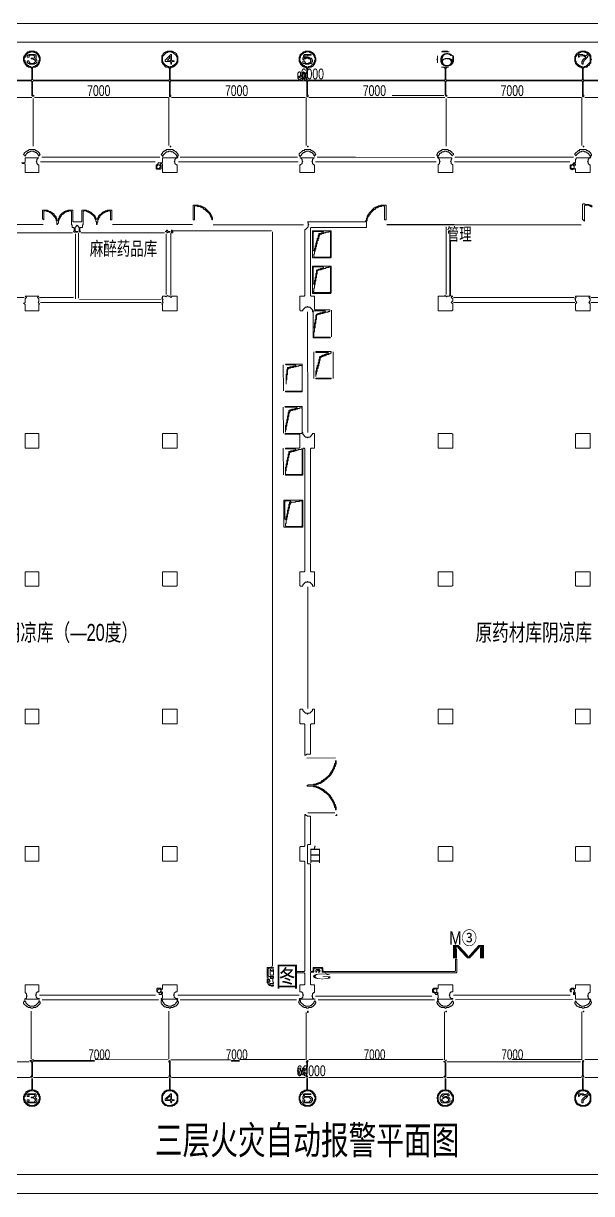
# Model space of a CAD drawing. Extents: x 67 to 3049, y 50 to 1736.
# Drawn here: x 1040 to 1858, y 50 to 1736 of the extents above; entities that cross this region are included whole.
import ezdxf

# ---------------------------------------------------------------- set-up
doc = ezdxf.new("R2010")
doc.units = 0
for name, color, linetype, lineweight in [('OCR_TEXT', 6, 'Continuous', 0), ('TRACE_CURVE', 6, 'Continuous', 0), ('TRACE_STRAIGHT', 5, 'Continuous', 0), ('TRACE_TEXT_SYMBOL', 6, 'Continuous', 0)]:
    doc.layers.add(name, color=color, linetype=linetype, lineweight=lineweight)
doc.styles.add('wqy-unicode', font='wqy-unicode.lff')

msp = doc.modelspace()

# ---------------------------------------------------------------- linework, layer by layer
at = {"layer": 'TRACE_CURVE', "color": 6}
for points in [[(1049, 1696), (1048, 1695), (1046, 1695), (1042, 1691), (1042, 1690), (1041, 1689), (1041, 1688), (1040, 1687), (1040, 1682), (1041, 1681), (1041, 1679), (1042, 1678), (1042, 1677), (1045, 1674), (1046, 1674), (1047, 1673), (1050, 1673), (1052, 1671), (1052, 1655), (1051, 1654), (915, 1654)], [(1244, 1694), (1243, 1694), (1241, 1692), (1241, 1691), (1239, 1689), (1239, 1680), (1240, 1679), (1240, 1678), (1245, 1673), (1248, 1673), (1250, 1671), (1250, 1655), (1249, 1654), (1054, 1654), (1053, 1655), (1053, 1672), (1054, 1673), (1057, 1673), (1058, 1674), (1059, 1674), (1062, 1677), (1062, 1678), (1063, 1679), (1063, 1681), (1064, 1682), (1064, 1687), (1063, 1688), (1063, 1689), (1062, 1690), (1062, 1691), (1058, 1695), (1056, 1695), (1055, 1696), (1049, 1696)], [(1455, 1694), (1454, 1695), (1453, 1695), (1452, 1696), (1446, 1696), (1445, 1695), (1443, 1695), (1438, 1690), (1438, 1688), (1437, 1687), (1437, 1681), (1438, 1680), (1438, 1679), (1439, 1678), (1439, 1677), (1442, 1674), (1443, 1674), (1444, 1673), (1446, 1673), (1448, 1671), (1448, 1666), (1447, 1665), (1447, 1664), (1446, 1663), (1445, 1664), (1445, 1665), (1444, 1665), (1443, 1666), (1442, 1665), (1441, 1665), (1441, 1661), (1440, 1660), (1439, 1661), (1439, 1665), (1438, 1666), (1437, 1666), (1435, 1664), (1435, 1657), (1437, 1655), (1436, 1654), (1252, 1654), (1251, 1655), (1251, 1671), (1253, 1673), (1255, 1673), (1256, 1674), (1257, 1674), (1261, 1678), (1261, 1679), (1262, 1680), (1262, 1688), (1261, 1689), (1261, 1690), (1260, 1691), (1260, 1692), (1258, 1694), (1257, 1694), (1256, 1695), (1255, 1695), (1254, 1696), (1247, 1696), (1246, 1695), (1245, 1695), (1244, 1694)], [(1855, 1676), (1855, 1677), (1857, 1679), (1857, 1683), (1858, 1684), (1857, 1685), (1857, 1689), (1856, 1690), (1856, 1691), (1853, 1694), (1852, 1694), (1851, 1695), (1850, 1695), (1849, 1696), (1843, 1696), (1842, 1695), (1840, 1695), (1838, 1693), (1837, 1693), (1837, 1692), (1835, 1690), (1835, 1689), (1834, 1688), (1834, 1681), (1835, 1680), (1835, 1678), (1839, 1674), (1840, 1674), (1841, 1673), (1843, 1673), (1845, 1671), (1845, 1655), (1844, 1654), (1649, 1654), (1648, 1655), (1648, 1671), (1650, 1673), (1652, 1673), (1642, 1673), (1645, 1673), (1647, 1671), (1647, 1655), (1646, 1654), (1449, 1654), (1448, 1655), (1448, 1667), (1449, 1668), (1449, 1671), (1451, 1673), (1454, 1673), (1455, 1674), (1456, 1674), (1459, 1677), (1459, 1678), (1460, 1679), (1460, 1681), (1461, 1682), (1461, 1686), (1460, 1687), (1460, 1689), (1459, 1690), (1459, 1691), (1456, 1694), (1455, 1694)], [(2043, 1654), (1847, 1654), (1846, 1655), (1846, 1671), (1848, 1673), (1851, 1673), (1853, 1675), (1854, 1675), (1855, 1676)], [(914, 1653), (1051, 1653), (1052, 1652), (1052, 1632), (1053, 1631), (1055, 1631), (1053, 1633), (1053, 1652), (1054, 1653), (1249, 1653), (1250, 1652), (1250, 1631), (1251, 1630), (1252, 1631), (1252, 1632), (1251, 1633), (1251, 1652), (1252, 1653), (1447, 1653), (1448, 1652), (1448, 1631), (1449, 1630), (1450, 1631), (1450, 1632), (1449, 1633), (1449, 1652), (1450, 1653), (1646, 1653), (1647, 1652), (1647, 1633), (1648, 1632), (1648, 1631), (1650, 1631), (1648, 1633), (1648, 1652), (1649, 1653), (1844, 1653), (1845, 1652), (1845, 1631), (1846, 1630), (1847, 1631), (1847, 1632), (1846, 1633)], [(1846, 1633), (1846, 1652), (1847, 1653), (2043, 1653)], [(1555, 1474), (1554, 1473), (1551, 1473), (1550, 1472), (1549, 1472), (1548, 1471), (1547, 1471), (1546, 1470), (1545, 1470), (1537, 1462), (1537, 1461), (1536, 1460), (1536, 1459), (1535, 1458), (1535, 1456), (1534, 1455), (1534, 1453), (1533, 1452), (1533, 1451), (1532, 1450), (1449, 1450), (1450, 1449), (1450, 1447), (1451, 1446), (1450, 1445), (1450, 1443), (1446, 1439), (1445, 1439), (1445, 1344), (1444, 1343), (1438, 1343), (1438, 1323), (1439, 1322), (1442, 1322), (1442, 1323), (1446, 1327), (1448, 1327), (1449, 1328), (1450, 1327), (1452, 1327), (1456, 1323), (1456, 1321), (1457, 1320), (1457, 1283), (1482, 1283), (1481, 1284), (1458, 1284), (1457, 1285), (1458, 1286), (1458, 1291), (1459, 1292), (1459, 1297), (1460, 1298), (1460, 1303), (1461, 1304), (1461, 1309), (1462, 1310), (1462, 1315), (1464, 1317), (1467, 1317), (1468, 1318), (1471, 1318), (1472, 1319), (1474, 1319)], [(1474, 1319), (1475, 1320), (1478, 1320), (1479, 1321), (1481, 1321), (1481, 1323), (1460, 1323), (1459, 1324), (1459, 1343), (1454, 1343), (1453, 1344), (1453, 1441), (1454, 1442), (1534, 1442), (1534, 1451), (1535, 1452), (1535, 1455), (1536, 1456), (1536, 1457), (1537, 1458), (1537, 1459), (1539, 1461), (1539, 1462), (1545, 1468), (1546, 1468), (1548, 1470), (1549, 1470), (1550, 1471), (1551, 1471), (1552, 1472), (1555, 1472), (1556, 1473), (1559, 1473), (1560, 1472), (1560, 1453), (1562, 1453), (1562, 1474), (1555, 1474)], [(1859, 1473), (1858, 1473), (1857, 1474), (1855, 1474), (1854, 1475), (1849, 1475), (1848, 1476), (1846, 1476), (1845, 1475), (1845, 1453), (1846, 1453), (1848, 1451), (1848, 1473), (1849, 1474), (1854, 1474), (1855, 1473), (1856, 1473), (1857, 1472), (1858, 1472), (1859, 1471)], [(1416, 1184), (1417, 1183), (1433, 1183), (1434, 1182), (1433, 1181), (1431, 1181), (1430, 1180), (1427, 1180), (1426, 1179), (1424, 1179), (1423, 1178), (1422, 1178), (1422, 1176), (1421, 1175), (1421, 1171), (1420, 1170), (1420, 1166), (1419, 1165), (1419, 1161), (1418, 1160), (1418, 1157), (1417, 1156), (1417, 1147), (1417, 1150), (1418, 1151), (1418, 1155), (1419, 1156), (1419, 1160), (1420, 1161), (1420, 1164), (1421, 1165), (1421, 1169), (1422, 1170), (1422, 1174), (1423, 1175), (1423, 1176), (1425, 1178), (1427, 1178), (1428, 1179), (1431, 1179), (1432, 1180), (1434, 1180), (1435, 1181), (1437, 1181), (1438, 1182), (1440, 1182), (1441, 1181), (1441, 1146), (1440, 1145), (1417, 1145), (1416, 1144), (1437, 1144), (1438, 1143), (1438, 1125), (1437, 1124), (1417, 1124), (1417, 1123), (1431, 1123), (1432, 1122), (1431, 1121), (1429, 1121), (1428, 1120), (1425, 1120), (1424, 1119)], [(1424, 1119), (1422, 1119), (1422, 1116), (1421, 1115), (1421, 1111), (1420, 1110), (1420, 1107), (1419, 1106), (1419, 1102), (1418, 1101), (1418, 1097), (1417, 1096), (1417, 1085), (1442, 1085), (1442, 1123), (1443, 1124), (1444, 1124), (1445, 1123), (1445, 947), (1444, 946), (1438, 946), (1438, 926), (1439, 925), (1442, 925), (1442, 927), (1446, 931), (1448, 931), (1449, 932), (1450, 931), (1452, 931), (1456, 927), (1456, 925), (1459, 925), (1459, 946), (1454, 946), (1453, 947), (1453, 1123), (1454, 1124), (1459, 1124), (1459, 1145), (1456, 1145), (1456, 1144), (1452, 1140), (1450, 1140), (1449, 1139), (1448, 1140), (1446, 1140), (1442, 1144), (1442, 1146), (1441, 1147), (1441, 1184), (1416, 1184)], [(1445, 596), (1445, 551), (1444, 550), (1439, 550), (1438, 549), (1438, 529), (1444, 529), (1445, 528), (1445, 371), (1444, 370), (1433, 370), (1433, 368), (1444, 368), (1445, 367), (1445, 352), (1444, 351), (1438, 351), (1438, 341), (1440, 341), (1442, 339), (1442, 337), (1443, 336), (1442, 335), (1442, 333), (1440, 331), (1438, 331), (1437, 330), (1438, 329), (1437, 328), (1437, 327), (1436, 326), (1437, 325), (1437, 324), (1442, 319), (1443, 319), (1444, 318), (1447, 318), (1448, 317), (1450, 317), (1451, 318), (1454, 318), (1455, 319), (1456, 319), (1460, 323), (1460, 324), (1461, 325), (1461, 326), (1460, 327), (1460, 328), (1459, 328), (1459, 327), (1458, 326), (1458, 325), (1454, 321), (1453, 321), (1452, 320), (1446, 320), (1445, 321), (1444, 321), (1439, 326), (1439, 328), (1438, 329), (1439, 330), (1460, 330)], [(1460, 330), (1458, 330), (1456, 332), (1456, 334), (1455, 335), (1456, 336), (1456, 338), (1458, 340), (1459, 340), (1459, 351), (1454, 351), (1453, 352), (1453, 368), (1454, 369), (1458, 369), (1458, 374), (1459, 375), (1469, 375), (1470, 374), (1470, 369), (1474, 369), (1475, 368), (1663, 368), (1664, 369), (1664, 388), (1662, 388), (1662, 371), (1661, 370), (1472, 370), (1471, 371), (1471, 375), (1470, 376), (1457, 376), (1457, 371), (1456, 370), (1454, 370), (1453, 371), (1453, 525), (1450, 525), (1449, 526), (1449, 552), (1450, 553), (1453, 553), (1453, 594), (1449, 594), (1448, 595), (1447, 595), (1446, 596), (1445, 596)]]:
    msp.add_lwpolyline(points, dxfattribs=at)
for points in [[(1049, 1694), (1050, 1695), (1054, 1695), (1055, 1694), (1057, 1694), (1061, 1690), (1061, 1689), (1062, 1688), (1062, 1687), (1063, 1686), (1063, 1683), (1062, 1682), (1062, 1680), (1061, 1679), (1061, 1678), (1058, 1675), (1057, 1675), (1056, 1674), (1054, 1674), (1053, 1673), (1051, 1673), (1050, 1674), (1048, 1674), (1047, 1675), (1046, 1675), (1043, 1678), (1043, 1679), (1042, 1680), (1042, 1682), (1041, 1683), (1041, 1686), (1042, 1687), (1042, 1688), (1043, 1689), (1043, 1690), (1047, 1694)], [(1247, 1694), (1248, 1695), (1253, 1695), (1254, 1694), (1255, 1694), (1260, 1689), (1260, 1688), (1261, 1687), (1261, 1681), (1260, 1680), (1260, 1679), (1256, 1675), (1255, 1675), (1254, 1674), (1252, 1674), (1251, 1673), (1250, 1673), (1249, 1674), (1247, 1674), (1246, 1675), (1245, 1675), (1241, 1679), (1241, 1680), (1240, 1681), (1240, 1688), (1246, 1694)], [(1446, 1694), (1447, 1695), (1451, 1695), (1452, 1694), (1453, 1694), (1454, 1693), (1455, 1693), (1458, 1690), (1458, 1689), (1459, 1688), (1459, 1687), (1460, 1686), (1460, 1683), (1459, 1682), (1459, 1680), (1457, 1678), (1457, 1677), (1456, 1676), (1455, 1676), (1453, 1674), (1451, 1674), (1450, 1673), (1448, 1673), (1447, 1674), (1445, 1674), (1444, 1675), (1443, 1675), (1440, 1678), (1440, 1679), (1439, 1680), (1439, 1681), (1438, 1682), (1438, 1686), (1439, 1687), (1439, 1689), (1444, 1694)], [(1838, 1691), (1839, 1690), (1839, 1687), (1840, 1687), (1840, 1688), (1841, 1689), (1847, 1689), (1848, 1688), (1849, 1688), (1850, 1687), (1849, 1686), (1848, 1686), (1845, 1683), (1845, 1682), (1844, 1681), (1844, 1678), (1845, 1677), (1846, 1677), (1846, 1680), (1847, 1681), (1847, 1682), (1852, 1687), (1852, 1688), (1853, 1689), (1853, 1690), (1854, 1691), (1855, 1690), (1855, 1689), (1856, 1688), (1856, 1680), (1850, 1674), (1848, 1674), (1847, 1673), (1845, 1673), (1844, 1674), (1842, 1674), (1841, 1675), (1840, 1675), (1836, 1679), (1836, 1681), (1835, 1682), (1835, 1687), (1836, 1688), (1836, 1689)], [(1842, 1694), (1843, 1695), (1848, 1695), (1849, 1694), (1850, 1694), (1851, 1693), (1852, 1693), (1853, 1692), (1850, 1689), (1849, 1689), (1848, 1690), (1846, 1690), (1845, 1691), (1840, 1691), (1839, 1692), (1841, 1694)], [(1436, 1659), (1437, 1660), (1438, 1660), (1439, 1659), (1438, 1658), (1437, 1658)], [(1440, 1657), (1442, 1655), (1441, 1654), (1439, 1654), (1438, 1655)], [(1442, 1663), (1443, 1664), (1444, 1663), (1444, 1662), (1445, 1661), (1445, 1660), (1444, 1659), (1444, 1658), (1443, 1657), (1442, 1658)], [(1445, 1657), (1446, 1658), (1447, 1657), (1447, 1656), (1448, 1655), (1447, 1654), (1445, 1654), (1444, 1655), (1445, 1656)], [(1654, 1438), (1654, 1344), (1653, 1343), (1650, 1343), (1649, 1342), (1647, 1344), (1646, 1343), (1637, 1343), (1637, 1322), (1657, 1322), (1658, 1323), (1658, 1332), (1656, 1334), (1658, 1336), (1658, 1339), (1656, 1341), (1658, 1343), (1656, 1343), (1655, 1344), (1655, 1423), (1654, 1424)], [(1457, 1321), (1458, 1322), (1474, 1322), (1475, 1321), (1474, 1320), (1471, 1320), (1470, 1319), (1467, 1319), (1466, 1318), (1464, 1318), (1463, 1317), (1462, 1317), (1462, 1316), (1461, 1315), (1461, 1310), (1460, 1309), (1460, 1305), (1459, 1304), (1459, 1299), (1458, 1298), (1457, 1299)], [(1439, 1122), (1440, 1123), (1441, 1122), (1441, 1087), (1440, 1086), (1418, 1086), (1417, 1087), (1417, 1091), (1418, 1092), (1418, 1096), (1419, 1097), (1419, 1100), (1420, 1101), (1420, 1105), (1421, 1106), (1421, 1110), (1422, 1111), (1422, 1114), (1423, 1115), (1423, 1117), (1424, 1118), (1425, 1118), (1426, 1119), (1429, 1119), (1430, 1120), (1432, 1120), (1433, 1121), (1435, 1121), (1436, 1122)]]:
    msp.add_lwpolyline(points, close=True, dxfattribs=at)
at = {"layer": 'TRACE_STRAIGHT', "color": 5}
for p, q in [((68.1, 1735.9), (3046.9, 1735.9)), ((138.1, 1708.7), (3020.6, 1708.7)), ((855.6, 1629.3), (1051.9, 1629.3)), ((1053.6, 1627.9), (1053.6, 1559.1)), ((1055.6, 1629.3), (1248.1, 1629.3)), ((1249, 1629), (1249, 1560)), ((1253.1, 1629.3), (1445.6, 1629.3)), ((1447, 1629), (1447, 1560)), ((1450.6, 1629.3), (1646.9, 1629.3)), ((1571, 1632), (1645, 1632)), ((1648.6, 1627.9), (1648.6, 1559.1)), ((1650.6, 1629.3), (1843.1, 1629.3)), ((1844, 1629), (1844, 1560)), ((1848.1, 1629.3), (2041.9, 1629.3)), ((1064.4, 1536.6), (1229.4, 1536.6)), ((1066, 1543), (1236, 1543)), ((1263.1, 1536.6), (1435.6, 1536.6)), ((1265.6, 1543.1), (1434.4, 1543.1)), ((1460.6, 1536.6), (1634.4, 1536.6)), ((1463, 1543), (1518, 1543)), ((1464.4, 1543.1), (1631.9, 1542.9)), ((1660.6, 1536.6), (1826.9, 1536.6)), ((1661, 1543), (1832, 1543)), ((860, 1446), (1068, 1446)), ((860.6, 1434.3), (1110.6, 1434.3)), ((1119, 1434), (1119, 1340)), ((1123.1, 1434.3), (1243.1, 1434.3)), ((1168, 1446), (1283, 1446)), ((1252, 1434), (1252, 1344)), ((1255, 1437), (1397, 1437)), ((1313.1, 1445.6), (1443.1, 1445.6)), ((1398.6, 377.9), (1398.6, 1435.4)), ((1563, 1446), (1660, 1446)), ((1563.1, 1445.5), (1843.1, 1445.5)), ((1648.6, 1442.9), (1648.6, 1345.4)), ((1114.7, 1432.9), (1114.7, 1339.1)), ((1245.1, 1432.9), (1245.1, 1345.4)), ((865, 1341), (1041, 1341)), ((1063, 1341), (1112, 1341)), ((1064.4, 1334), (1238.1, 1334)), ((1120.6, 1338.3), (1238.1, 1338.4)), ((1659, 1341), (1712, 1341)), ((1659, 1334), (1834, 1334)), ((1659.4, 1340.9), (1833.1, 1340.9)), ((1857, 1341), (1906, 1341)), ((1857, 1334), (1905, 1334)), ((1449, 1320.4), (1449.4, 1146.6)), ((1483.6, 1322.9), (1483.6, 1284.1)), ((1457.8, 1262.9), (1458.2, 1224.1)), ((1485.8, 1262.9), (1485.9, 1224.1)), ((1414, 1244.1), (1414.3, 1206.6)), ((1414, 1182.9), (1414.2, 1145.4)), ((1413.9, 1124.1), (1414.3, 1085.4)), ((1449.4, 924.1), (1449.4, 749.1)), ((1448.1, 677.6), (1489.4, 677.7)), ((1449.4, 598.7), (1488.1, 598.7)), ((1063, 336), (1230, 336)), ((1066.9, 329.4), (1234.4, 329.3)), ((1262, 336), (1437, 336)), ((1265.6, 329.3), (1433.1, 329.3)), ((1460.6, 334.7), (1628.1, 334.7)), ((1464.4, 329.3), (1631.9, 329.3)), ((1659, 336), (1827, 336)), ((1661.9, 329.3), (1830.6, 329.5)), ((1051, 313), (1051, 244)), ((1249, 312.9), (1249.1, 244.1)), ((1447, 311), (1447, 243)), ((1646, 312), (1646, 243)), ((1844, 312), (1844, 243)), ((855.6, 240.1), (1048.1, 240.1)), ((1143.1, 243), (1248.1, 243.2)), ((1252, 243), (1338, 243)), ((1351.9, 243.1), (1445.6, 243.2)), ((1450.6, 243.1), (1644.4, 243.1)), ((1649.4, 240.1), (1841.9, 240.1)), ((1743.1, 243.1), (1843.1, 243.2)), ((1848.1, 243.1), (2041.9, 243.1)), ((855.6, 217.4), (1049.4, 217.4)), ((1054.4, 217.4), (1248.1, 217.4)), ((1253.1, 217.4), (1445.6, 217.4)), ((1450.6, 217.4), (1644.4, 217.4)), ((1649.4, 217.4), (1843.1, 217.4)), ((1848.1, 217.4), (2041.9, 217.4)), ((93.1, 77.7), (3020.6, 77.7)), ((68.1, 50.1), (3046.9, 50.1))]:
    msp.add_line(p, q, dxfattribs=at)
at = {"layer": 'TRACE_TEXT_SYMBOL', "color": 6}
for points in [[(1048, 1691), (1047, 1690), (1046, 1690), (1045, 1689), (1045, 1687), (1048, 1687), (1048, 1689), (1049, 1690), (1054, 1690), (1056, 1688), (1056, 1687), (1055, 1686), (1051, 1686), (1051, 1685), (1053, 1685), (1054, 1684), (1055, 1684), (1057, 1682), (1057, 1681), (1054, 1678), (1050, 1678), (1048, 1680), (1048, 1681), (1047, 1682), (1046, 1682), (1045, 1681), (1045, 1680), (1046, 1679), (1046, 1678), (1048, 1678), (1049, 1677), (1055, 1677), (1056, 1678), (1058, 1678), (1058, 1679), (1059, 1680), (1059, 1683), (1057, 1685), (1058, 1686), (1058, 1690), (1057, 1690), (1056, 1691)], [(1252, 1691), (1244, 1683), (1244, 1681), (1251, 1681), (1252, 1680), (1252, 1677), (1253, 1677), (1253, 1680), (1254, 1681), (1257, 1681), (1257, 1682), (1254, 1682), (1253, 1683), (1253, 1691)], [(1250, 1687), (1251, 1688), (1252, 1687), (1252, 1683), (1251, 1682), (1248, 1682), (1247, 1683), (1250, 1686)], [(1444, 1691), (1444, 1690), (1443, 1689), (1443, 1687), (1442, 1686), (1442, 1684), (1443, 1684), (1444, 1685), (1446, 1685), (1447, 1686), (1450, 1686), (1451, 1685), (1452, 1685), (1453, 1684), (1453, 1683), (1454, 1682), (1453, 1681), (1453, 1680), (1452, 1679), (1451, 1679), (1450, 1678), (1447, 1678), (1445, 1680), (1445, 1681), (1444, 1682), (1443, 1682), (1442, 1681), (1442, 1679), (1443, 1678), (1445, 1678), (1446, 1677), (1451, 1677), (1452, 1678), (1454, 1678), (1455, 1679), (1455, 1680), (1456, 1681), (1456, 1683), (1455, 1684), (1455, 1685), (1454, 1686), (1452, 1686), (1451, 1687), (1446, 1687), (1445, 1686), (1444, 1687), (1444, 1688), (1445, 1689), (1449, 1689), (1450, 1690), (1454, 1690), (1454, 1691)], [(1636, 1689), (1636, 1685), (1635, 1684), (1636, 1683), (1636, 1679)], [(1644, 1696), (1643, 1695), (1642, 1695), (1653, 1695), (1651, 1695), (1650, 1696)], [(1658, 1690), (1658, 1678), (1658, 1680), (1659, 1681), (1659, 1688), (1658, 1689)], [(1048, 1554), (1047, 1553), (1046, 1553), (1045, 1552), (1044, 1552), (1041, 1549), (1041, 1548), (1040, 1547), (1042, 1545), (1042, 1544), (1042, 1545), (1043, 1546), (1043, 1547), (1046, 1550), (1047, 1550), (1048, 1551), (1049, 1551), (1050, 1552), (1054, 1552), (1055, 1551), (1056, 1551), (1057, 1550), (1058, 1550), (1061, 1547), (1061, 1546), (1062, 1545), (1062, 1544), (1062, 1545), (1064, 1547), (1063, 1548), (1063, 1549), (1060, 1552), (1059, 1552), (1058, 1553), (1057, 1553), (1056, 1554)], [(1246, 1554), (1245, 1553), (1244, 1553), (1243, 1552), (1242, 1552), (1240, 1550), (1240, 1549), (1238, 1547), (1240, 1545), (1240, 1544), (1241, 1545), (1241, 1546), (1246, 1551), (1248, 1551), (1249, 1552), (1252, 1552), (1253, 1551), (1255, 1551), (1260, 1546), (1260, 1545), (1261, 1544), (1261, 1543), (1260, 1542), (1240, 1542), (1240, 1536), (1239, 1535), (1234, 1535), (1234, 1534), (1232, 1532), (1231, 1532), (1231, 1527), (1232, 1526), (1237, 1526), (1238, 1527), (1238, 1531), (1237, 1532), (1237, 1533), (1238, 1534), (1239, 1534), (1240, 1533), (1240, 1521), (1261, 1521), (1261, 1532), (1260, 1532), (1258, 1534), (1258, 1536), (1257, 1537), (1258, 1538), (1258, 1540), (1260, 1542), (1262, 1542), (1261, 1543), (1262, 1544), (1262, 1545), (1263, 1546), (1262, 1547), (1262, 1548), (1260, 1550), (1260, 1551), (1259, 1551), (1257, 1553), (1256, 1553), (1255, 1554)], [(1251, 1559), (1252, 1559), (1252, 1558), (1251, 1558)], [(1445, 1554), (1444, 1553), (1442, 1553), (1437, 1548), (1437, 1546), (1438, 1545), (1438, 1544), (1439, 1544), (1439, 1545), (1440, 1546), (1440, 1547), (1443, 1550), (1444, 1550), (1445, 1551), (1446, 1551), (1447, 1552), (1451, 1552), (1452, 1551), (1453, 1551), (1454, 1550), (1455, 1550), (1458, 1547), (1458, 1546), (1459, 1545), (1459, 1544), (1459, 1545), (1461, 1547), (1460, 1548), (1460, 1549), (1457, 1552), (1456, 1552), (1455, 1553), (1454, 1553), (1453, 1554)], [(1449, 1559), (1450, 1559), (1450, 1558), (1449, 1558)], [(1643, 1554), (1642, 1553), (1641, 1553), (1640, 1552), (1639, 1552), (1636, 1549), (1636, 1548), (1635, 1547), (1635, 1546), (1636, 1545), (1636, 1544), (1637, 1543), (1636, 1542), (1637, 1542), (1639, 1540), (1639, 1538), (1640, 1537), (1639, 1536), (1639, 1534), (1637, 1532), (1637, 1521), (1658, 1521), (1658, 1532), (1656, 1534), (1656, 1536), (1655, 1537), (1656, 1538), (1656, 1540), (1657, 1541), (1657, 1542), (1638, 1542), (1637, 1543), (1637, 1545), (1639, 1547), (1639, 1548), (1640, 1549), (1641, 1549), (1643, 1551), (1645, 1551), (1646, 1552), (1649, 1552), (1650, 1551), (1652, 1551), (1657, 1546), (1657, 1545), (1659, 1547), (1659, 1548), (1657, 1550), (1657, 1551), (1656, 1551), (1654, 1553), (1652, 1553), (1651, 1554)], [(1841, 1554), (1840, 1553), (1839, 1553), (1834, 1548), (1834, 1547), (1836, 1545), (1836, 1546), (1841, 1551), (1843, 1551), (1844, 1552), (1847, 1552), (1848, 1551), (1850, 1551), (1852, 1549), (1853, 1549), (1854, 1548), (1854, 1547), (1856, 1545), (1856, 1543), (1855, 1542), (1836, 1542), (1836, 1541), (1835, 1540), (1835, 1536), (1834, 1535), (1832, 1535), (1832, 1534), (1830, 1532), (1828, 1532), (1827, 1531), (1827, 1527), (1828, 1526), (1829, 1526), (1830, 1525), (1831, 1526), (1833, 1526), (1834, 1527), (1835, 1526), (1835, 1521), (1856, 1521), (1856, 1532), (1855, 1532), (1853, 1534), (1853, 1536), (1852, 1537), (1853, 1538), (1853, 1540), (1855, 1542), (1857, 1542), (1856, 1543), (1857, 1544), (1857, 1545), (1858, 1546), (1858, 1547), (1857, 1548), (1857, 1549), (1854, 1552), (1853, 1552), (1852, 1553), (1851, 1553), (1850, 1554)], [(1846, 1559), (1847, 1559), (1847, 1558), (1846, 1558)], [(1438, 1542), (1439, 1542), (1441, 1540), (1441, 1538), (1442, 1537), (1441, 1536), (1441, 1534), (1439, 1532), (1438, 1532), (1438, 1521), (1459, 1521), (1459, 1532), (1458, 1532), (1456, 1534), (1456, 1536), (1455, 1537), (1456, 1538), (1456, 1540), (1458, 1542), (1459, 1542)], [(1234, 1532), (1235, 1532), (1237, 1530), (1237, 1529), (1235, 1527), (1233, 1527), (1232, 1528), (1232, 1530)], [(1830, 1532), (1831, 1532), (1833, 1530), (1833, 1528), (1832, 1527), (1829, 1527), (1828, 1528), (1828, 1530)], [(1832, 1533), (1833, 1534), (1834, 1534), (1835, 1533), (1835, 1532), (1834, 1531)], [(1284, 1474), (1284, 1453), (1286, 1453), (1286, 1472), (1287, 1473), (1290, 1473), (1291, 1472), (1294, 1472), (1295, 1471), (1296, 1471), (1297, 1470), (1298, 1470), (1300, 1468), (1301, 1468), (1308, 1461), (1308, 1460), (1309, 1459), (1309, 1458), (1310, 1457), (1310, 1456), (1311, 1455), (1311, 1453), (1312, 1453), (1312, 1456), (1311, 1457), (1311, 1458), (1310, 1459), (1310, 1460), (1309, 1461), (1309, 1462), (1301, 1470), (1300, 1470), (1299, 1471), (1298, 1471), (1297, 1472), (1296, 1472), (1295, 1473), (1292, 1473), (1291, 1474)], [(1246, 1438), (1246, 1437), (1245, 1436), (1244, 1436), (1245, 1436), (1247, 1434), (1248, 1435), (1250, 1435), (1251, 1436), (1248, 1436), (1247, 1437), (1247, 1438)], [(1253, 1438), (1254, 1438), (1254, 1437), (1253, 1437)], [(1253, 1436), (1255, 1436), (1255, 1434), (1253, 1434)], [(1456, 1437), (1456, 1398), (1482, 1398), (1483, 1399), (1483, 1437)], [(1457, 1435), (1458, 1436), (1471, 1436), (1472, 1435), (1471, 1434), (1469, 1434), (1468, 1433), (1465, 1433), (1465, 1431), (1464, 1430), (1464, 1427), (1463, 1426), (1463, 1423), (1462, 1422), (1462, 1420), (1461, 1419), (1461, 1416), (1460, 1415), (1460, 1412), (1459, 1411), (1459, 1409), (1458, 1408), (1457, 1409)], [(1479, 1435), (1480, 1436), (1481, 1436), (1482, 1435), (1482, 1400), (1481, 1399), (1459, 1399), (1458, 1400), (1458, 1403), (1459, 1404), (1459, 1407), (1460, 1408), (1460, 1410), (1461, 1411), (1461, 1414), (1462, 1415), (1462, 1418), (1463, 1419), (1463, 1422), (1464, 1423), (1464, 1425), (1465, 1426), (1465, 1429), (1466, 1430), (1466, 1431), (1467, 1432), (1469, 1432), (1470, 1433), (1472, 1433), (1473, 1434), (1475, 1434), (1476, 1435)], [(1456, 1386), (1456, 1347), (1482, 1347), (1483, 1348), (1483, 1386)], [(1479, 1384), (1480, 1385), (1481, 1385), (1482, 1384), (1482, 1349), (1481, 1348), (1458, 1348), (1457, 1349), (1458, 1350), (1458, 1354), (1459, 1355), (1459, 1359), (1460, 1360), (1460, 1364), (1461, 1365), (1461, 1369), (1462, 1370), (1462, 1374), (1463, 1375), (1463, 1379), (1465, 1381), (1468, 1381), (1469, 1382), (1471, 1382), (1472, 1383), (1475, 1383), (1476, 1384)], [(1457, 1384), (1458, 1385), (1471, 1385), (1472, 1384), (1471, 1383), (1468, 1383), (1467, 1382), (1465, 1382), (1464, 1381), (1463, 1381), (1462, 1380), (1462, 1376), (1461, 1375), (1461, 1371), (1460, 1370), (1460, 1366), (1459, 1365), (1459, 1361), (1458, 1360), (1457, 1361)], [(1042, 1343), (1044, 1341), (1042, 1339), (1042, 1334), (1041, 1333), (1040, 1333), (1042, 1331), (1042, 1322), (1062, 1322), (1062, 1331), (1063, 1332), (1061, 1334), (1062, 1335), (1062, 1339), (1060, 1341), (1062, 1343)], [(1247, 1344), (1245, 1342), (1244, 1343), (1240, 1343), (1240, 1341), (1239, 1340), (1241, 1338), (1240, 1337), (1240, 1335), (1241, 1334), (1239, 1332), (1240, 1331), (1240, 1322), (1261, 1322), (1261, 1343), (1254, 1343), (1252, 1341), (1250, 1343), (1248, 1343)], [(1835, 1343), (1835, 1342), (1836, 1341), (1834, 1339), (1835, 1338), (1835, 1336), (1837, 1334), (1835, 1332), (1835, 1323), (1836, 1322), (1856, 1322), (1856, 1332), (1854, 1334), (1856, 1336), (1856, 1339), (1854, 1341), (1856, 1343)], [(1461, 1263), (1461, 1262), (1478, 1262), (1479, 1261), (1478, 1260), (1476, 1260), (1475, 1259), (1474, 1259), (1473, 1258), (1471, 1258), (1470, 1257), (1469, 1257), (1468, 1256), (1467, 1256), (1466, 1255), (1466, 1252), (1465, 1251), (1465, 1248), (1464, 1247), (1464, 1244), (1463, 1243), (1463, 1240), (1462, 1239), (1462, 1236), (1461, 1235), (1461, 1227), (1461, 1230), (1462, 1231), (1462, 1234), (1463, 1235), (1463, 1238), (1464, 1239), (1464, 1242), (1465, 1243), (1465, 1246), (1466, 1247), (1466, 1250), (1467, 1251), (1467, 1254), (1468, 1255), (1469, 1255), (1470, 1256), (1471, 1256), (1472, 1257), (1474, 1257), (1475, 1258), (1476, 1258), (1477, 1259), (1479, 1259), (1480, 1260), (1481, 1260), (1482, 1261), (1483, 1261), (1483, 1263)], [(1417, 1245), (1418, 1244), (1431, 1244), (1432, 1243), (1431, 1242), (1428, 1242), (1427, 1241), (1424, 1241), (1423, 1240), (1420, 1240), (1420, 1238), (1419, 1237), (1419, 1231), (1418, 1230), (1418, 1216), (1418, 1222), (1419, 1223), (1419, 1229), (1420, 1230), (1420, 1237), (1422, 1239), (1424, 1239), (1425, 1240), (1428, 1240), (1429, 1241), (1432, 1241), (1433, 1242), (1436, 1242), (1437, 1243), (1440, 1243), (1441, 1242), (1441, 1207), (1440, 1206), (1417, 1206), (1417, 1205), (1441, 1205), (1441, 1245)], [(1461, 1225), (1461, 1224), (1483, 1224), (1483, 1225)], [(1042, 1145), (1042, 1124), (1062, 1124), (1062, 1145)], [(1240, 1145), (1240, 1124), (1261, 1124), (1261, 1145)], [(1637, 1145), (1637, 1124), (1658, 1124), (1658, 1144), (1657, 1145)], [(1836, 1145), (1835, 1144), (1835, 1124), (1856, 1124), (1856, 1145)], [(1415, 1049), (1415, 1010), (1442, 1010), (1442, 1049)], [(1416, 1047), (1417, 1048), (1424, 1048), (1425, 1047), (1424, 1046), (1423, 1046), (1423, 1044), (1422, 1043), (1422, 1039), (1421, 1038), (1421, 1035), (1420, 1034), (1420, 1030), (1419, 1029), (1419, 1026), (1418, 1025), (1418, 1022), (1417, 1021), (1416, 1022)], [(1437, 1047), (1438, 1048), (1440, 1048), (1441, 1047), (1441, 1012), (1440, 1011), (1418, 1011), (1417, 1012), (1417, 1015), (1418, 1016), (1418, 1020), (1419, 1021), (1419, 1024), (1420, 1025), (1420, 1029), (1421, 1030), (1421, 1033), (1422, 1034), (1422, 1037), (1423, 1038), (1423, 1042), (1424, 1043), (1424, 1044), (1426, 1046), (1431, 1046), (1432, 1047)], [(1042, 946), (1042, 925), (1062, 925), (1062, 946)], [(1240, 946), (1240, 926), (1241, 925), (1260, 925), (1261, 926), (1261, 946)], [(1637, 946), (1637, 925), (1657, 925), (1658, 926), (1658, 946)], [(1835, 946), (1835, 926), (1836, 925), (1856, 925), (1856, 946)], [(1042, 748), (1042, 727), (1062, 727), (1062, 748)], [(1240, 748), (1240, 727), (1261, 727), (1261, 748)], [(1439, 748), (1438, 747), (1438, 728), (1439, 727), (1444, 727), (1445, 726), (1445, 681), (1446, 682), (1447, 682), (1448, 683), (1453, 683), (1453, 726), (1454, 727), (1459, 727), (1459, 748), (1456, 748), (1456, 746), (1452, 742), (1450, 742), (1449, 741), (1448, 742), (1446, 742), (1442, 746), (1442, 748)], [(1637, 748), (1637, 727), (1658, 727), (1658, 748)], [(1835, 748), (1835, 727), (1856, 727), (1856, 748)], [(1491, 596), (1490, 595), (1489, 595), (1491, 595)], [(1042, 550), (1042, 529), (1062, 529), (1062, 550)], [(1241, 550), (1240, 549), (1240, 529), (1261, 529), (1261, 549), (1260, 550)], [(1638, 550), (1637, 549), (1637, 529), (1658, 529), (1658, 549), (1657, 550)], [(1836, 550), (1835, 549), (1835, 529), (1856, 529), (1856, 550)], [(1397, 377), (1396, 376), (1391, 376), (1391, 362), (1392, 361), (1392, 360), (1391, 359), (1391, 354), (1392, 353), (1392, 352), (1394, 350), (1396, 350), (1397, 349), (1399, 349), (1400, 350), (1400, 351), (1399, 351), (1398, 350), (1397, 350), (1396, 351), (1395, 351), (1394, 352), (1395, 353), (1400, 353), (1400, 354), (1399, 355), (1399, 360), (1400, 361), (1400, 363), (1393, 363), (1392, 364), (1392, 374), (1393, 375), (1400, 375), (1400, 376), (1399, 375)], [(1395, 373), (1395, 365), (1400, 365), (1400, 373), (1399, 373), (1399, 371), (1398, 370), (1396, 372), (1396, 373)], [(1462, 373), (1461, 372), (1461, 369), (1462, 369), (1462, 370), (1464, 372), (1466, 370), (1465, 369), (1464, 369), (1466, 369), (1466, 370), (1467, 371), (1466, 372), (1466, 373)], [(1392, 358), (1393, 359), (1394, 358), (1394, 357), (1395, 356), (1393, 354), (1392, 355)], [(1395, 361), (1396, 362), (1399, 362), (1400, 361), (1399, 360), (1396, 360)], [(1042, 351), (1042, 340), (1044, 338), (1044, 336), (1045, 335), (1044, 334), (1044, 332), (1042, 330), (1041, 330), (1063, 330), (1062, 331), (1060, 331), (1058, 333), (1058, 335), (1057, 336), (1058, 337), (1058, 339), (1060, 341), (1062, 341), (1062, 351)], [(1240, 351), (1240, 345), (1239, 344), (1237, 346), (1233, 346), (1232, 345), (1232, 341), (1233, 341), (1235, 339), (1235, 337), (1239, 337), (1240, 336), (1240, 332), (1239, 331), (1238, 331), (1238, 330), (1239, 329), (1238, 328), (1238, 325), (1239, 324), (1239, 323), (1243, 319), (1245, 319), (1246, 318), (1249, 318), (1250, 317), (1251, 317), (1252, 318), (1255, 318), (1256, 319), (1257, 319), (1258, 320), (1259, 320), (1262, 323), (1262, 324), (1263, 325), (1263, 326), (1262, 327), (1262, 328), (1261, 329), (1262, 330), (1261, 331), (1259, 331), (1257, 333), (1257, 335), (1256, 336), (1257, 337), (1257, 339), (1259, 341), (1261, 341), (1261, 351)], [(1235, 345), (1236, 345), (1238, 343), (1238, 342), (1236, 340), (1234, 340), (1233, 341), (1233, 343)], [(1238, 340), (1239, 341), (1240, 340), (1240, 339), (1239, 338), (1238, 339)], [(1632, 345), (1634, 345), (1635, 344), (1635, 341), (1634, 340), (1632, 340), (1630, 342), (1630, 343)], [(1635, 339), (1636, 340), (1637, 339), (1636, 338)], [(1833, 339), (1834, 340), (1835, 339), (1834, 338)], [(1041, 328), (1041, 327), (1040, 326), (1040, 324), (1045, 319), (1046, 319), (1047, 318), (1050, 318), (1051, 317), (1053, 317), (1054, 318), (1057, 318), (1058, 319), (1059, 319), (1064, 324), (1064, 326), (1063, 327), (1063, 328), (1062, 328), (1062, 326), (1057, 321), (1056, 321), (1055, 320), (1049, 320), (1048, 321), (1047, 321), (1043, 325), (1043, 326), (1042, 327), (1042, 328)], [(1240, 329), (1241, 330), (1260, 330), (1261, 329), (1261, 327), (1259, 325), (1259, 324), (1257, 322), (1256, 322), (1255, 321), (1254, 321), (1253, 320), (1248, 320), (1247, 321), (1246, 321), (1245, 322), (1244, 322), (1242, 324), (1242, 325), (1240, 327)], [(1449, 313), (1450, 313), (1450, 311), (1449, 311)], [(1648, 313), (1649, 313), (1649, 312), (1648, 312)], [(1846, 313), (1847, 313), (1847, 312), (1846, 312)], [(1053, 243), (1051, 241), (1050, 242), (1049, 242), (1052, 239), (1052, 220), (1051, 219), (1050, 219), (1051, 218), (1052, 218), (1053, 219), (1053, 240), (1054, 241), (1142, 241), (1141, 242), (1055, 242), (1054, 243)], [(1250, 242), (1249, 241), (1249, 240), (1250, 239), (1250, 220), (1249, 219), (1250, 218), (1251, 218), (1252, 219), (1251, 220), (1251, 241)], [(1340, 242), (1339, 241), (1351, 241), (1350, 242)], [(1449, 242), (1447, 240), (1448, 239), (1448, 232), (1447, 231), (1447, 229), (1446, 228), (1445, 229), (1445, 231), (1442, 231), (1441, 230), (1441, 227), (1440, 226), (1439, 227), (1439, 231), (1436, 231), (1436, 230), (1435, 229), (1435, 222), (1436, 221), (1438, 221), (1440, 223), (1442, 221), (1444, 221), (1445, 222), (1445, 223), (1446, 224), (1447, 223), (1447, 222), (1448, 221), (1448, 220), (1447, 219), (1448, 218), (1449, 218), (1449, 219), (1448, 220), (1448, 232), (1449, 233), (1449, 240), (1450, 241)], [(1649, 243), (1646, 240), (1645, 241), (1645, 240), (1646, 240), (1647, 239), (1647, 220), (1646, 219), (1645, 219), (1646, 218), (1647, 218), (1648, 219), (1648, 238), (1646, 240)], [(1846, 242), (1845, 241), (1845, 220), (1844, 219), (1845, 218), (1846, 218), (1847, 219), (1846, 220), (1846, 240), (1847, 241)], [(1436, 225), (1437, 226), (1438, 225), (1438, 224), (1437, 223), (1436, 224)], [(1442, 228), (1443, 229), (1445, 227), (1445, 225), (1443, 223), (1442, 224)], [(1052, 216), (1052, 200), (1051, 199), (1048, 199), (1047, 198), (1046, 198), (1045, 197), (1044, 197), (1043, 196), (1043, 195), (1041, 193), (1041, 191), (1040, 190), (1040, 185), (1041, 184), (1041, 182), (1043, 180), (1043, 179), (1044, 179), (1046, 177), (1047, 177), (1048, 176), (1056, 176), (1057, 177), (1058, 177), (1060, 179), (1061, 179), (1061, 180), (1063, 182), (1063, 184), (1064, 185), (1064, 190), (1063, 191), (1063, 193), (1061, 195), (1061, 196), (1060, 197), (1059, 197), (1058, 198), (1057, 198), (1056, 199), (1054, 199), (1053, 200), (1053, 215)], [(1250, 216), (1250, 200), (1249, 199), (1246, 199), (1245, 198), (1244, 198), (1240, 194), (1240, 193), (1239, 192), (1239, 183), (1240, 182), (1240, 181), (1244, 177), (1246, 177), (1247, 176), (1254, 176), (1255, 177), (1257, 177), (1261, 181), (1261, 182), (1262, 183), (1262, 192), (1261, 193), (1261, 194), (1257, 198), (1256, 198), (1255, 199), (1252, 199), (1251, 200), (1251, 216)], [(1448, 216), (1448, 200), (1447, 199), (1445, 199), (1444, 198), (1443, 198), (1442, 197), (1441, 197), (1439, 195), (1439, 194), (1438, 193), (1438, 191), (1437, 190), (1437, 185), (1438, 184), (1438, 182), (1439, 181), (1439, 180), (1441, 178), (1442, 178), (1443, 177), (1444, 177), (1445, 176), (1453, 176), (1454, 177), (1455, 177), (1459, 181), (1459, 182), (1460, 183), (1460, 184), (1461, 185), (1461, 190), (1460, 191), (1460, 193), (1458, 195), (1458, 196), (1457, 196), (1455, 198), (1454, 198), (1453, 199), (1450, 199), (1449, 200), (1449, 216)], [(1647, 216), (1647, 200), (1646, 199), (1643, 199), (1642, 198), (1641, 198), (1637, 194), (1637, 193), (1636, 192), (1636, 189), (1635, 188), (1636, 187), (1636, 183), (1637, 182), (1637, 181), (1641, 177), (1642, 177), (1643, 176), (1651, 176), (1652, 177), (1653, 177), (1654, 178), (1655, 178), (1657, 180), (1657, 181), (1658, 182), (1658, 183), (1659, 184), (1659, 191), (1658, 192), (1658, 193), (1657, 194), (1657, 195), (1654, 198), (1653, 198), (1652, 199), (1649, 199), (1648, 200), (1648, 215)], [(1845, 216), (1845, 200), (1844, 199), (1841, 199), (1840, 198), (1839, 198), (1836, 195), (1836, 194), (1835, 193), (1835, 192), (1834, 191), (1834, 184), (1835, 183), (1835, 182), (1836, 181), (1836, 180), (1838, 178), (1839, 178), (1840, 177), (1841, 177), (1842, 176), (1850, 176), (1851, 177), (1852, 177), (1856, 181), (1856, 182), (1857, 183), (1857, 192), (1856, 193), (1856, 194), (1852, 198), (1851, 198), (1850, 199), (1847, 199), (1846, 200), (1846, 216)], [(1048, 197), (1049, 198), (1055, 198), (1056, 197), (1057, 197), (1058, 196), (1059, 196), (1060, 195), (1060, 194), (1062, 192), (1062, 190), (1063, 189), (1063, 186), (1062, 185), (1062, 183), (1057, 178), (1056, 178), (1055, 177), (1049, 177), (1048, 178), (1047, 178), (1042, 183), (1042, 185), (1041, 186), (1041, 189), (1042, 190), (1042, 192), (1047, 197)], [(1047, 194), (1045, 192), (1045, 190), (1048, 190), (1048, 191), (1047, 192), (1048, 193), (1055, 193), (1056, 192), (1056, 191), (1054, 189), (1051, 189), (1051, 188), (1054, 188), (1057, 185), (1057, 184), (1055, 182), (1048, 182), (1047, 183), (1048, 184), (1048, 185), (1045, 185), (1045, 183), (1047, 181), (1057, 181), (1059, 183), (1059, 186), (1057, 188), (1057, 189), (1058, 190), (1058, 193), (1057, 194)], [(1246, 197), (1247, 198), (1254, 198), (1255, 197), (1256, 197), (1260, 193), (1260, 192), (1261, 191), (1261, 184), (1260, 183), (1260, 182), (1256, 178), (1254, 178), (1253, 177), (1247, 177), (1246, 178), (1245, 178), (1241, 182), (1241, 183), (1240, 184), (1240, 191), (1241, 192), (1241, 193), (1245, 197)], [(1252, 194), (1244, 186), (1244, 184), (1251, 184), (1252, 183), (1252, 181), (1253, 181), (1253, 183), (1254, 184), (1257, 184), (1257, 185), (1254, 185), (1253, 186), (1253, 194)], [(1251, 191), (1252, 190), (1252, 186), (1251, 185), (1247, 185), (1246, 186)], [(1445, 197), (1446, 198), (1452, 198), (1453, 197), (1454, 197), (1458, 193), (1458, 192), (1459, 191), (1459, 190), (1460, 189), (1460, 186), (1459, 185), (1459, 184), (1458, 183), (1458, 182), (1454, 178), (1453, 178), (1452, 177), (1446, 177), (1445, 178), (1444, 178), (1439, 183), (1439, 184), (1438, 185), (1438, 190), (1439, 191), (1439, 192), (1441, 194), (1441, 195), (1442, 196), (1443, 196), (1444, 197)], [(1444, 194), (1443, 193), (1443, 191), (1442, 190), (1442, 187), (1443, 187), (1445, 189), (1451, 189), (1454, 186), (1454, 185), (1451, 182), (1445, 182), (1444, 183), (1445, 184), (1445, 185), (1442, 185), (1442, 183), (1444, 181), (1453, 181), (1456, 184), (1456, 187), (1453, 190), (1445, 190), (1444, 191), (1444, 192), (1445, 193), (1453, 193), (1454, 194)], [(1643, 197), (1644, 198), (1651, 198), (1653, 196), (1654, 196), (1656, 194), (1656, 193), (1657, 192), (1657, 191), (1658, 190), (1658, 185), (1657, 184), (1657, 183), (1656, 182), (1656, 181), (1654, 179), (1653, 179), (1652, 178), (1651, 178), (1650, 177), (1644, 177), (1643, 178), (1642, 178), (1638, 182), (1638, 183), (1637, 184), (1637, 191), (1638, 192), (1638, 193), (1642, 197)], [(1644, 194), (1643, 193), (1642, 193), (1642, 192), (1641, 191), (1641, 190), (1640, 189), (1640, 185), (1641, 184), (1641, 183), (1643, 181), (1651, 181), (1652, 182), (1653, 182), (1654, 183), (1654, 187), (1652, 189), (1650, 189), (1649, 190), (1647, 190), (1646, 189), (1644, 189), (1643, 190), (1646, 193), (1650, 193), (1651, 192), (1651, 191), (1653, 191), (1653, 193), (1652, 194)], [(1646, 188), (1647, 189), (1648, 189), (1649, 188), (1650, 188), (1652, 186), (1652, 184), (1651, 183), (1650, 183), (1649, 182), (1645, 182), (1642, 185), (1645, 188)], [(1837, 194), (1838, 195), (1839, 194), (1839, 190), (1840, 190), (1840, 191), (1842, 193), (1844, 193), (1845, 192), (1850, 192), (1851, 191), (1850, 190), (1849, 190), (1847, 188), (1846, 188), (1846, 187), (1844, 185), (1844, 181), (1846, 181), (1846, 184), (1852, 190), (1852, 191), (1853, 192), (1853, 193), (1854, 194), (1855, 193), (1855, 192), (1856, 191), (1856, 184), (1855, 183), (1855, 182), (1851, 178), (1850, 178), (1849, 177), (1843, 177), (1842, 178), (1841, 178), (1840, 179), (1839, 179), (1837, 181), (1837, 182), (1836, 183), (1836, 184), (1835, 185), (1835, 190), (1836, 191), (1836, 192), (1837, 193)], [(1842, 198), (1849, 198), (1850, 197), (1851, 197), (1853, 195), (1852, 194), (1851, 194), (1850, 193), (1847, 193), (1846, 194), (1839, 194), (1838, 195), (1839, 196), (1840, 196)]]:
    msp.add_lwpolyline(points, close=True, dxfattribs=at)
for points in [[(1038, 1534), (1041, 1534), (1042, 1533), (1042, 1521), (1062, 1521), (1062, 1532), (1061, 1532), (1059, 1534), (1059, 1536), (1058, 1537), (1059, 1538), (1059, 1540), (1061, 1542), (1062, 1542), (1042, 1542), (1042, 1536), (1041, 1535), (1037, 1535)], [(1067, 1467), (1067, 1454), (1068, 1454), (1069, 1453), (1069, 1465), (1070, 1466), (1073, 1466), (1074, 1465), (1076, 1465), (1078, 1463), (1079, 1463), (1086, 1456), (1086, 1455), (1087, 1454), (1087, 1452), (1088, 1451), (1088, 1446), (1089, 1446), (1089, 1447), (1090, 1448), (1090, 1452), (1091, 1453), (1091, 1454), (1092, 1455), (1092, 1456), (1094, 1458), (1094, 1459), (1096, 1461), (1097, 1461), (1100, 1464), (1101, 1464), (1102, 1465), (1104, 1465), (1105, 1466), (1108, 1466), (1109, 1465), (1109, 1446), (1110, 1445), (1110, 1442), (1112, 1442), (1113, 1441), (1113, 1437), (1112, 1436), (1113, 1435), (1114, 1435), (1115, 1436), (1116, 1435), (1117, 1435), (1118, 1436), (1115, 1436), (1114, 1437), (1114, 1442), (1117, 1445), (1120, 1442), (1120, 1436), (1121, 1435), (1122, 1436), (1121, 1437), (1121, 1441), (1122, 1442), (1125, 1442), (1125, 1445), (1126, 1446), (1126, 1465)], [(1123, 1450), (1112, 1450), (1111, 1451), (1111, 1467), (1104, 1467), (1103, 1466), (1101, 1466), (1100, 1465), (1099, 1465), (1097, 1463), (1096, 1463), (1092, 1459), (1092, 1458), (1091, 1457), (1091, 1456), (1090, 1455), (1090, 1453), (1089, 1452), (1088, 1453), (1088, 1455), (1087, 1456), (1087, 1457), (1084, 1460), (1084, 1461), (1083, 1462), (1082, 1462), (1080, 1464), (1079, 1464), (1078, 1465), (1077, 1465), (1076, 1466), (1075, 1466), (1074, 1467), (1067, 1467)], [(1126, 1465), (1127, 1466), (1130, 1466), (1131, 1465), (1132, 1465), (1133, 1464), (1134, 1464), (1135, 1463), (1136, 1463), (1142, 1457), (1142, 1456), (1143, 1455), (1143, 1454), (1144, 1453), (1144, 1451), (1145, 1450), (1145, 1446), (1146, 1446), (1146, 1449), (1147, 1450), (1147, 1453), (1148, 1454), (1148, 1455), (1150, 1457), (1150, 1458), (1155, 1463), (1156, 1463), (1157, 1464), (1158, 1464), (1159, 1465), (1161, 1465), (1162, 1466), (1164, 1466), (1165, 1465), (1165, 1453), (1167, 1453), (1167, 1467), (1161, 1467), (1160, 1466), (1158, 1466), (1157, 1465), (1156, 1465), (1155, 1464), (1154, 1464), (1148, 1458), (1148, 1457), (1147, 1456), (1147, 1455), (1146, 1454), (1145, 1454), (1144, 1455), (1144, 1456), (1143, 1457), (1143, 1458), (1137, 1464), (1136, 1464), (1135, 1465), (1134, 1465), (1133, 1466), (1131, 1466), (1130, 1467), (1124, 1467), (1124, 1451), (1123, 1450)], [(1490, 674), (1489, 673), (1489, 670), (1488, 669), (1488, 667), (1487, 666), (1487, 664), (1486, 663), (1486, 662), (1485, 661), (1485, 660), (1483, 658), (1483, 657), (1481, 655), (1481, 654), (1474, 647), (1473, 647), (1471, 645), (1470, 645), (1468, 643), (1467, 643), (1466, 642), (1464, 642), (1463, 641), (1462, 641), (1461, 640), (1458, 640), (1457, 639), (1450, 639), (1449, 638), (1448, 638), (1449, 637), (1457, 637), (1458, 636), (1461, 636), (1462, 635), (1463, 635), (1464, 634), (1465, 634), (1466, 633), (1467, 633), (1468, 632), (1469, 632), (1470, 631), (1471, 631), (1474, 628), (1475, 628), (1480, 623), (1480, 622), (1483, 619), (1483, 618), (1485, 616), (1485, 615), (1486, 614), (1486, 613), (1487, 612), (1487, 610), (1488, 609), (1488, 607), (1489, 606), (1489, 603), (1490, 603), (1490, 607), (1489, 608)], [(1489, 608), (1489, 610), (1488, 611), (1488, 613), (1487, 614), (1487, 615), (1486, 616), (1486, 617), (1484, 619), (1484, 620), (1482, 622), (1482, 623), (1475, 630), (1474, 630), (1472, 632), (1471, 632), (1470, 633), (1469, 633), (1468, 634), (1467, 634), (1466, 635), (1465, 635), (1464, 636), (1462, 636), (1461, 637), (1459, 637), (1458, 638), (1459, 639), (1462, 639), (1463, 640), (1464, 640), (1465, 641), (1467, 641), (1468, 642), (1469, 642), (1471, 644), (1472, 644), (1474, 646), (1475, 646), (1483, 654), (1483, 655), (1485, 657), (1485, 658), (1486, 659), (1486, 660), (1487, 661), (1487, 662), (1488, 663), (1488, 665), (1489, 666), (1489, 668), (1490, 669), (1490, 674)], [(1637, 351), (1637, 346), (1636, 345), (1635, 346), (1631, 346), (1629, 344), (1629, 341), (1630, 340), (1631, 340), (1633, 338), (1633, 337), (1636, 337), (1637, 336), (1637, 332), (1636, 331), (1636, 330), (1637, 329), (1636, 328), (1636, 327), (1635, 326), (1635, 325), (1636, 324), (1636, 323), (1640, 319), (1641, 319), (1642, 318), (1646, 318), (1647, 317), (1648, 317), (1649, 318), (1652, 318), (1653, 319), (1654, 319), (1655, 320), (1656, 320), (1658, 322), (1658, 323), (1659, 324), (1659, 326), (1658, 327), (1658, 328), (1657, 327), (1657, 326), (1652, 321), (1651, 321), (1650, 320), (1644, 320), (1643, 321), (1642, 321), (1638, 325), (1638, 326), (1637, 327), (1637, 329), (1638, 330), (1658, 330), (1658, 331), (1656, 331), (1654, 333), (1654, 335), (1653, 336), (1654, 337), (1654, 339), (1656, 341), (1658, 341)], [(1658, 341), (1658, 351), (1637, 351)], [(1835, 351), (1835, 346), (1834, 345), (1833, 345), (1832, 346), (1829, 346), (1827, 344), (1827, 342), (1828, 341), (1829, 341), (1828, 342), (1828, 343), (1830, 345), (1831, 345), (1834, 342), (1832, 340), (1832, 337), (1834, 337), (1835, 336), (1835, 330), (1855, 330), (1856, 329), (1856, 327), (1855, 326), (1855, 325), (1852, 322), (1851, 322), (1850, 321), (1849, 321), (1848, 320), (1843, 320), (1842, 321), (1841, 321), (1836, 326), (1836, 327), (1835, 328), (1835, 327), (1834, 326), (1834, 324), (1836, 322), (1836, 321), (1837, 320), (1838, 320), (1839, 319), (1840, 319), (1841, 318), (1844, 318), (1845, 317), (1847, 317), (1848, 318), (1851, 318), (1852, 319), (1853, 319), (1857, 323), (1857, 324), (1858, 325), (1858, 326), (1857, 327), (1857, 328), (1856, 329), (1857, 330), (1855, 330), (1853, 332), (1853, 334)], [(1853, 334), (1852, 335), (1853, 336), (1853, 338), (1855, 340), (1856, 340), (1856, 351), (1835, 351)]]:
    msp.add_lwpolyline(points, dxfattribs=at)

# ---------------------------------------------------------------- texts
at = {"layer": 'OCR_TEXT', "color": 6, "style": 'wqy-unicode'}
for s, height, width, p in [('6', 18.6, 1.630088, (1638, 1674.2)), ('6000', 15.62, 0.72, (1439.1, 1655.2)), ('7000', 15.62, 0.72, (1131.5, 1631.2)), ('7000', 15.62, 0.72, (1330, 1631.2)), ('7000', 15.62, 0.72, (1528.5, 1631.2)), ('7000', 15.62, 0.72, (1727, 1631.2)), ('管理', 18.19, 0.72, (1649.5, 1423.3)), ('麻醉药品库', 19.77, 0.72, (1135.3, 1401.6)), ('原药材库阴凉库（—20度）', 24.424, 0.72, (915.3, 846.3)), ('原药材库阴凉库（0—20度）', 24.424, 0.72, (1690.8, 846.3)), ('白', 19.8, 0.72, (1450.2, 528.6)), ('M③', 19.17, 0.837556, (1653, 408.8)), ('M', 19.1, 2.607103, (1653, 389)), ('图', 28.9, 0.845825, (1403, 348.6)), ('G', 7.82, 3.651711, (1455, 359.1)), ('7000', 14.64, 0.72, (1133.3, 243.2)), ('7000', 14.64, 0.72, (1331.3, 243.2)), ('7000', 14.64, 0.72, (1529.8, 243.2)), ('7000', 14.64, 0.72, (1728.3, 243.2)), ('60000', 15.62, 0.72, (1433.2, 219.2)), ('三层火灾自动报警平面图', 40.59, 0.72, (1229, 106.8))]:
    msp.add_text(s, height=height, dxfattribs=dict(at, width=width)).set_placement(p)

doc.saveas('drawing.dxf')
